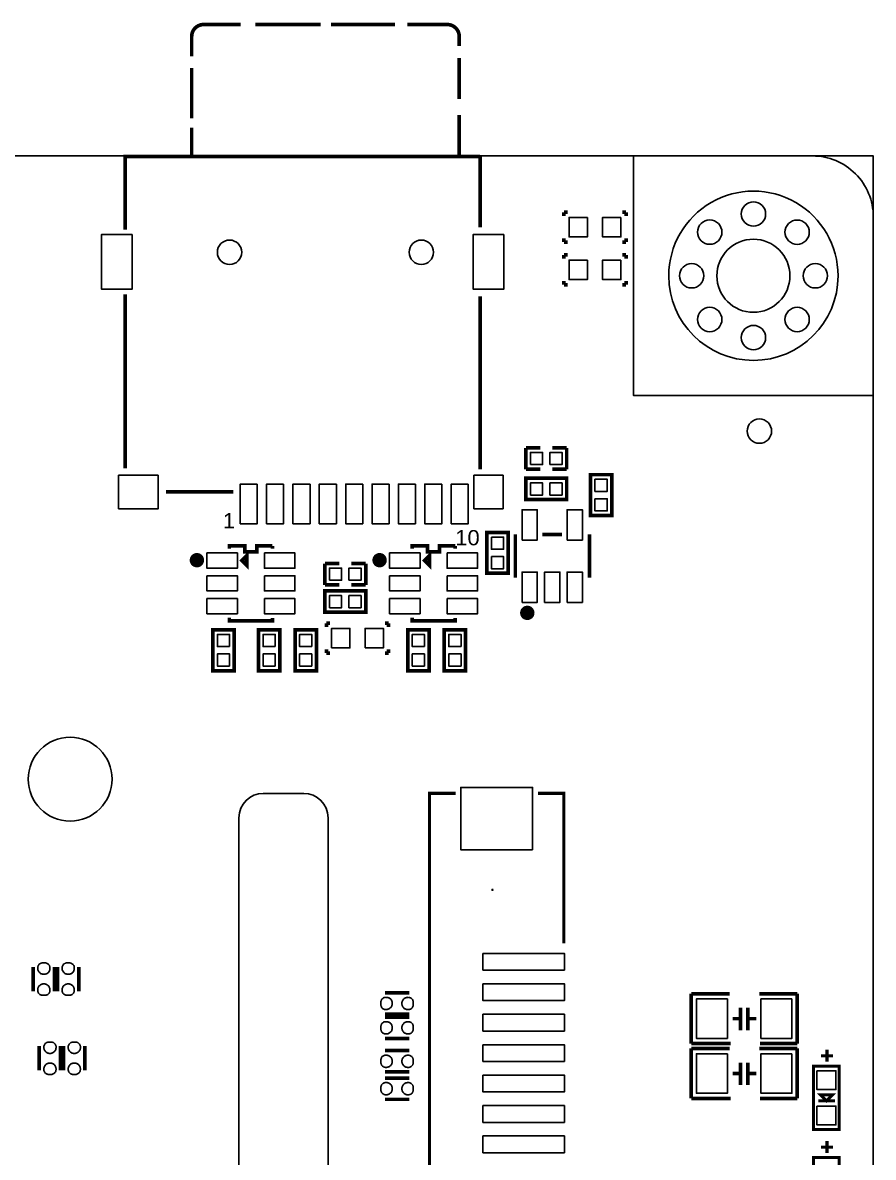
# Model space of a CAD drawing. Extents: x 0 to 103, y -4 to 106.
# Drawn here: x 64.52 to 100, y 58.22 to 105.56 of the extents above; entities that cross this region are included whole.
import ezdxf

# ---------------------------------------------------------------- set-up
doc = ezdxf.new("R2010")
doc.units = 0
for name, color, linetype in [('BG_OUTLINE', 254, 'CONTINUOUS'), ('PG_SILKSCREEN_TOP', 254, 'CONTINUOUS'), ('PIN_TOP', 80, 'CONTINUOUS')]:
    doc.layers.add(name, color=color, linetype=linetype)

msp = doc.modelspace()

# ---------------------------------------------------------------- linework, layer by layer
at = {"layer": 'BG_OUTLINE'}
for points in [[(2.54, 0), (97.460003, 0, 0.414214), (100.000003, 2.54), (100.000003, 97.460003, 0.414214), (97.460003, 100.000003), (2.54, 100.000003, 0.414214), (0, 97.460003), (0, 2.54, 0.414214), (2.54, 0)], [(96.523988, 94.999988, 1), (93.475988, 94.999988, 1), (96.523988, 94.999988)], [(73.5425, 36.284002), (73.5425, 72.392007, -0.414209), (74.5585, 73.408007)], [(74.5585, 73.408007), (76.241504, 73.408007, -0.414209), (77.257504, 72.392007), (77.257504, 36.284002)]]:
    msp.add_lwpolyline(points, format="xyb", dxfattribs=at)
msp.add_lwpolyline([(74.5585, 73.408007, 0.414209), (73.5425, 72.392007), (73.5425, 36.284002, 0.414214), (74.5585, 35.268002), (76.241504, 35.268002, 0.414214), (77.257504, 36.284002), (77.257504, 72.392007, 0.414209), (76.241504, 73.408007)], format="xyb", close=True, dxfattribs=at)
at = {"layer": 'PG_SILKSCREEN_TOP'}
for points, const_width in [([(73.609911, 105.48239), (72.069909, 105.48239, 0.41416), (71.570088, 104.982289), (71.570088, 104.152192)], 0.1524), ([(82.730111, 104.582189), (82.730111, 104.982289, 0.414305), (82.229909, 105.48239), (80.569994, 105.48239)], 0.1524), ([(71.937905, 83.134987, 0.999999), (71.638084, 83.135013, 1.000001), (71.937905, 83.134987)], 0.299999), ([(79.557905, 83.134987, 0.999999), (79.258084, 83.135013, 1.000001), (79.557905, 83.134987)], 0.299999), ([(85.719183, 80.936973, 1), (85.418905, 80.936973, 1), (85.719183, 80.936973)], 0.299999)]:
    msp.add_lwpolyline(points, format="xyb", dxfattribs=dict(at, const_width=const_width))
for points, const_width in [([(76.950011, 105.48239), (74.219994, 105.48239)], 0.1524), ([(80.049802, 105.48239), (77.380109, 105.48239)], 0.1524), ([(82.730111, 102.372109), (82.730111, 104.092197)], 0.1524), ([(71.570088, 103.662201), (71.570088, 101.572289)], 0.1524), ([(82.730111, 99.982299), (82.730111, 101.702387)], 0.1524), ([(71.570088, 101.182195), (71.570088, 99.982299)], 0.1524), ([(83.600011, 99.982299), (68.799888, 99.982299), (68.799888, 96.922311)], 0.1524), ([(83.600011, 97.022107), (83.600011, 99.982299)], 0.1524), ([(87.0966, 97.4979), (87.0966, 97.6503)], 0.1524), ([(87.0966, 97.6503), (87.249, 97.6503)], 0.1524), ([(89.6874, 97.6503), (89.535, 97.6503)], 0.1524), ([(89.6874, 97.4979), (89.6874, 97.6503)], 0.1524), ([(87.0966, 96.5581), (87.0966, 96.4057)], 0.1524), ([(89.6874, 96.5581), (89.6874, 96.4057)], 0.1524), ([(87.0966, 96.4057), (87.249, 96.4057)], 0.1524), ([(89.6874, 96.4057), (89.535, 96.4057)], 0.1524), ([(87.0966, 95.7199), (87.0966, 95.8723)], 0.1524), ([(87.0966, 95.8723), (87.249, 95.8723)], 0.1524), ([(89.6874, 95.8723), (89.535, 95.8723)], 0.1524), ([(89.6874, 95.7199), (89.6874, 95.8723)], 0.1524), ([(87.0966, 94.7801), (87.0966, 94.6277)], 0.1524), ([(87.0966, 94.6277), (87.249, 94.6277)], 0.1524), ([(89.6874, 94.6277), (89.535, 94.6277)], 0.1524), ([(89.6874, 94.7801), (89.6874, 94.6277)], 0.1524), ([(68.799888, 94.222291), (68.799888, 86.972394)], 0.1524), ([(83.600011, 86.922305), (83.600011, 94.142306)], 0.1524), ([(86.106, 87.8205), (85.5091, 87.8205)], 0.1524), ([(85.5091, 87.8205), (85.5091, 86.9315)], 0.1524), ([(87.2109, 87.8205), (86.614, 87.8205)], 0.1524), ([(87.2109, 86.9315), (87.2109, 87.8205)], 0.1524), ([(85.5091, 86.9315), (86.106, 86.9315)], 0.1524), ([(87.210951, 86.5505), (87.210951, 85.6615), (85.509151, 85.6615), (85.509151, 86.5505), (87.210951, 86.5505)], 0.1524), ([(86.614, 86.9315), (87.2109, 86.9315)], 0.1524), ([(89.090449, 85.001049), (88.201449, 85.001049), (88.201449, 86.702849), (89.090449, 86.702849), (89.090449, 85.001049)], 0.1524), ([(70.500011, 85.982302), (73.309988, 85.982302)], 0.1524), ([(84.772449, 82.588049), (83.883449, 82.588049), (83.883449, 84.289849), (84.772449, 84.289849), (84.772449, 82.588049)], 0.1524), ([(85.069705, 82.405601), (85.069705, 84.208493)], 0.1524), ([(86.194392, 84.208493), (87.015295, 84.208493)], 0.1524), ([(88.168505, 84.208493), (88.168505, 82.405601)], 0.1524), ([(73.141103, 83.617105), (73.141103, 83.729093), (73.791089, 83.729093), (73.791089, 83.478903), (74.290911, 83.478903), (74.290911, 83.729093), (74.940897, 83.729093)], 0.1524), ([(74.940897, 83.729093), (74.940897, 83.617105)], 0.1524), ([(80.761103, 83.617105), (80.761103, 83.729093), (81.411089, 83.729093), (81.411089, 83.478903), (81.910911, 83.478903), (81.910911, 83.729093), (82.560897, 83.729093)], 0.1524), ([(82.560897, 83.729093), (82.560897, 83.617105)], 0.1524), ([(73.868991, 83.319899), (73.868991, 82.920103), (73.66889, 83.120001), (73.868991, 83.319899)], 0.1524), ([(81.488991, 83.319899), (81.488991, 82.920103), (81.28889, 83.120001), (81.488991, 83.319899)], 0.1524), ([(77.724, 82.9945), (77.1271, 82.9945)], 0.1524), ([(77.1271, 82.9945), (77.1271, 82.1055)], 0.1524), ([(78.8289, 82.9945), (78.232, 82.9945)], 0.1524), ([(78.8289, 82.1055), (78.8289, 82.9945)], 0.1524), ([(77.1271, 82.1055), (77.724, 82.1055)], 0.1524), ([(78.8289, 81.8515), (78.8289, 80.9625), (77.1271, 80.9625), (77.1271, 81.8515), (78.8289, 81.8515)], 0.1524), ([(78.232, 82.1055), (78.8289, 82.1055)], 0.1524), ([(74.940897, 80.728109), (74.940897, 80.608907), (73.141103, 80.608907), (73.141103, 80.735907)], 0.1524), ([(77.1906, 80.3529), (77.1906, 80.5053)], 0.1524), ([(77.1906, 80.5053), (77.343, 80.5053)], 0.1524), ([(79.7814, 80.5053), (79.629, 80.5053)], 0.1524), ([(79.7814, 80.3529), (79.7814, 80.5053)], 0.1524), ([(82.560897, 80.728109), (82.560897, 80.608907), (80.761103, 80.608907), (80.761103, 80.735907)], 0.1524), ([(72.4535, 80.2259), (73.3425, 80.2259), (73.3425, 78.5241), (72.4535, 78.5241), (72.4535, 80.2259)], 0.1524), ([(74.3585, 80.2259), (75.2475, 80.2259), (75.2475, 78.5241), (74.3585, 78.5241), (74.3585, 80.2259)], 0.1524), ([(75.8825, 80.2259), (76.7715, 80.2259), (76.7715, 78.5241), (75.8825, 78.5241), (75.8825, 80.2259)], 0.1524), ([(80.5815, 80.2259), (81.4705, 80.2259), (81.4705, 78.5241), (80.5815, 78.5241), (80.5815, 80.2259)], 0.1524), ([(82.1055, 80.2259), (82.9945, 80.2259), (82.9945, 78.5241), (82.1055, 78.5241), (82.1055, 80.2259)], 0.1524), ([(77.1906, 79.4131), (77.1906, 79.2607)], 0.1524), ([(77.1906, 79.2607), (77.343, 79.2607)], 0.1524), ([(79.7814, 79.2607), (79.629, 79.2607)], 0.1524), ([(79.7814, 79.4131), (79.7814, 79.2607)], 0.1524), ([(82.585001, 73.408007), (81.490007, 73.408007), (81.490007, 27.607997), (82.585001, 27.607997)], 0.129997), ([(87.089996, 67.145002), (87.089996, 73.408007), (86.014001, 73.408007)], 0.129997), ([(64.9605, 65.151), (64.9605, 66.167)], 0.1524), ([(65.8495, 66.167), (65.8495, 65.151)], 0.1524), ([(65.9765, 65.151), (65.9765, 66.167)], 0.1524), ([(66.8655, 66.167), (66.8655, 65.151)], 0.1524), ([(79.629, 65.0875), (80.645, 65.0875)], 0.1524), ([(92.4052, 65.0494), (92.4052, 62.9666)], 0.1524), ([(92.4052, 65.0494), (94.0054, 65.0494)], 0.1524), ([(96.8248, 65.0494), (95.25, 65.0494)], 0.1524), ([(96.8248, 62.9666), (96.8248, 65.0494)], 0.1524), ([(94.4626, 63.5254), (94.4626, 64.4652)], 0.1524), ([(94.7674, 63.5254), (94.7674, 64.4652)], 0.1524), ([(80.645, 64.1985), (79.629, 64.1985)], 0.1524), ([(79.629, 64.0715), (80.645, 64.0715)], 0.1524), ([(94.4626, 64.008), (94.1324, 64.008)], 0.1524), ([(94.7674, 64.008), (95.123, 64.008)], 0.1524), ([(80.645, 63.1825), (79.629, 63.1825)], 0.1524), ([(92.4052, 62.9666), (94.0562, 62.9666)], 0.1524), ([(96.8248, 62.9666), (95.2754, 62.9666)], 0.1524), ([(65.2145, 61.849), (65.2145, 62.865)], 0.1524), ([(66.1035, 62.865), (66.1035, 61.849)], 0.1524), ([(66.2305, 61.849), (66.2305, 62.865)], 0.1524), ([(67.1195, 62.865), (67.1195, 61.849)], 0.1524), ([(79.629, 62.6745), (80.645, 62.6745)], 0.1524), ([(92.4052, 62.7634), (92.4052, 60.6806)], 0.1524), ([(92.4052, 62.7634), (94.0054, 62.7634)], 0.1524), ([(96.8248, 62.7634), (95.25, 62.7634)], 0.1524), ([(96.8248, 60.6806), (96.8248, 62.7634)], 0.1524), ([(97.82048, 62.462283), (98.32213, 62.462283)], 0.127), ([(98.0694, 62.717553), (98.0694, 62.215903)], 0.127), ([(94.4626, 61.2394), (94.4626, 62.1792)], 0.1524), ([(94.7674, 61.2394), (94.7674, 62.1792)], 0.1524), ([(98.3234, 62.026673), (98.5774, 62.026673), (98.5774, 59.385073), (97.5106, 59.385073), (97.5106, 62.026673), (98.3234, 62.026673)], 0.127), ([(80.645, 61.7855), (79.629, 61.7855)], 0.1524), ([(79.629, 61.5315), (80.645, 61.5315)], 0.1524), ([(94.4626, 61.722), (94.1324, 61.722)], 0.1524), ([(94.7674, 61.722), (95.123, 61.722)], 0.1524), ([(80.645, 60.6425), (79.629, 60.6425)], 0.1524), ([(92.4052, 60.6806), (94.0562, 60.6806)], 0.1524), ([(96.8248, 60.6806), (95.2754, 60.6806)], 0.1524), ([(98.30943, 60.835413), (98.04781, 60.573793), (97.78619, 60.835413), (98.30943, 60.835413)], 0.127), ([(98.39579, 60.580143), (97.70872, 60.580143)], 0.127), ([(97.82048, 58.652283), (98.32213, 58.652283)], 0.127), ([(98.0694, 58.907553), (98.0694, 58.405903)], 0.127), ([(98.3234, 58.216673), (98.5774, 58.216673), (98.5774, 55.575073), (97.5106, 55.575073), (97.5106, 58.216673), (98.3234, 58.216673)], 0.127)]:
    msp.add_lwpolyline(points, dxfattribs=dict(at, const_width=const_width))
msp.add_lwpolyline([(100.000003, 89.999998), (89.999998, 89.999998), (89.999998, 100.000003), (100.000003, 100.000003), (100.000003, 89.999998)], dxfattribs=at)
msp.add_lwpolyline([(98.530588, 94.999988, 1), (91.469413, 95.000013, 1), (98.530588, 94.999988)], format="xyb", dxfattribs=at)
at = {"layer": 'PIN_TOP'}
for points in [[(88.0745, 97.4344), (88.0745, 96.6216), (87.3125, 96.6216), (87.3125, 97.4344)], [(89.4715, 97.4344), (89.4715, 96.6216), (88.7095, 96.6216), (88.7095, 97.4344)], [(69.085003, 96.725308), (69.085003, 94.439308), (67.815003, 94.439308), (67.815003, 96.725308)], [(84.584997, 96.725308), (84.584997, 94.439308), (83.314997, 94.439308), (83.314997, 96.725308)], [(88.0745, 95.6564), (88.0745, 94.8436), (87.3125, 94.8436), (87.3125, 95.6564)], [(89.4715, 95.6564), (89.4715, 94.8436), (88.7095, 94.8436), (88.7095, 95.6564)], [(85.6996, 87.122), (85.6996, 87.63), (86.2076, 87.63), (86.2076, 87.122)], [(86.5124, 87.122), (86.5124, 87.63), (87.0204, 87.63), (87.0204, 87.122)], [(70.175399, 86.680802), (70.175399, 85.283802), (68.524399, 85.283802), (68.524399, 86.680802)], [(84.559597, 86.680802), (84.559597, 85.283802), (83.340397, 85.283802), (83.340397, 86.680802)], [(74.305693, 86.307701), (74.305693, 84.656701), (73.594493, 84.656701), (73.594493, 86.307701)], [(75.405488, 86.307701), (75.405488, 84.656701), (74.694288, 84.656701), (74.694288, 86.307701)], [(76.505587, 86.307701), (76.505587, 84.656701), (75.794387, 84.656701), (75.794387, 86.307701)], [(77.605611, 86.307701), (77.605611, 84.656701), (76.894411, 84.656701), (76.894411, 86.307701)], [(78.70571, 86.307701), (78.70571, 84.656701), (77.99451, 84.656701), (77.99451, 86.307701)], [(79.805505, 86.307701), (79.805505, 84.656701), (79.094305, 84.656701), (79.094305, 86.307701)], [(80.905604, 86.307701), (80.905604, 84.656701), (80.194404, 84.656701), (80.194404, 86.307701)], [(82.005703, 86.307701), (82.005703, 84.656701), (81.294503, 84.656701), (81.294503, 86.307701)], [(83.105498, 86.307701), (83.105498, 84.656701), (82.394298, 84.656701), (82.394298, 86.307701)], [(85.699651, 85.852), (85.699651, 86.36), (86.207651, 86.36), (86.207651, 85.852)], [(86.512451, 85.852), (86.512451, 86.36), (87.020451, 86.36), (87.020451, 85.852)], [(88.391949, 86.512349), (88.899949, 86.512349), (88.899949, 86.004349), (88.391949, 86.004349)], [(88.391949, 85.699549), (88.899949, 85.699549), (88.899949, 85.191549), (88.391949, 85.191549)], [(85.351595, 83.971994), (85.351595, 85.241994), (85.986595, 85.241994), (85.986595, 83.971994)], [(87.230509, 83.971994), (87.230509, 85.241994), (87.865509, 85.241994), (87.865509, 83.971994)], [(84.073949, 84.099349), (84.581949, 84.099349), (84.581949, 83.591349), (84.073949, 83.591349)], [(72.206104, 83.436511), (73.476104, 83.436511), (73.476104, 82.801511), (72.206104, 82.801511)], [(74.605896, 83.436511), (75.875896, 83.436511), (75.875896, 82.801511), (74.605896, 82.801511)], [(79.826104, 83.436511), (81.096104, 83.436511), (81.096104, 82.801511), (79.826104, 82.801511)], [(82.225896, 83.436511), (83.495896, 83.436511), (83.495896, 82.801511), (82.225896, 82.801511)], [(84.073949, 83.286549), (84.581949, 83.286549), (84.581949, 82.778549), (84.073949, 82.778549)], [(72.206104, 82.4865), (73.476104, 82.4865), (73.476104, 81.8515), (72.206104, 81.8515)], [(74.605896, 82.4865), (75.875896, 82.4865), (75.875896, 81.8515), (74.605896, 81.8515)], [(77.3176, 82.296), (77.3176, 82.804), (77.8256, 82.804), (77.8256, 82.296)], [(78.1304, 82.296), (78.1304, 82.804), (78.6384, 82.804), (78.6384, 82.296)], [(79.826104, 82.4865), (81.096104, 82.4865), (81.096104, 81.8515), (79.826104, 81.8515)], [(82.225896, 82.4865), (83.495896, 82.4865), (83.495896, 81.8515), (82.225896, 81.8515)], [(85.351595, 81.371999), (85.351595, 82.641999), (85.986595, 82.641999), (85.986595, 81.371999)], [(86.291217, 81.371999), (86.291217, 82.641999), (86.926217, 82.641999), (86.926217, 81.371999)], [(87.230509, 81.371999), (87.230509, 82.641999), (87.865509, 82.641999), (87.865509, 81.371999)], [(72.206104, 81.536489), (73.476104, 81.536489), (73.476104, 80.901489), (72.206104, 80.901489)], [(74.605896, 81.536489), (75.875896, 81.536489), (75.875896, 80.901489), (74.605896, 80.901489)], [(77.3176, 81.153), (77.3176, 81.661), (77.8256, 81.661), (77.8256, 81.153)], [(78.1304, 81.153), (78.1304, 81.661), (78.6384, 81.661), (78.6384, 81.153)], [(79.826104, 81.536489), (81.096104, 81.536489), (81.096104, 80.901489), (79.826104, 80.901489)], [(82.225896, 81.536489), (83.495896, 81.536489), (83.495896, 80.901489), (82.225896, 80.901489)], [(73.152, 79.5274), (72.644, 79.5274), (72.644, 80.0354), (73.152, 80.0354)], [(75.057, 79.5274), (74.549, 79.5274), (74.549, 80.0354), (75.057, 80.0354)], [(76.581, 79.5274), (76.073, 79.5274), (76.073, 80.0354), (76.581, 80.0354)], [(77.4065, 79.4766), (77.4065, 80.2894), (78.1685, 80.2894), (78.1685, 79.4766)], [(78.8035, 79.4766), (78.8035, 80.2894), (79.5655, 80.2894), (79.5655, 79.4766)], [(81.28, 79.5274), (80.772, 79.5274), (80.772, 80.0354), (81.28, 80.0354)], [(82.804, 79.5274), (82.296, 79.5274), (82.296, 80.0354), (82.804, 80.0354)], [(73.152, 78.7146), (72.644, 78.7146), (72.644, 79.2226), (73.152, 79.2226)], [(75.057, 78.7146), (74.549, 78.7146), (74.549, 79.2226), (75.057, 79.2226)], [(76.581, 78.7146), (76.073, 78.7146), (76.073, 79.2226), (76.581, 79.2226)], [(81.28, 78.7146), (80.772, 78.7146), (80.772, 79.2226), (81.28, 79.2226)], [(82.804, 78.7146), (82.296, 78.7146), (82.296, 79.2226), (82.804, 79.2226)], [(85.789999, 71.057999), (82.790005, 71.057999), (82.790005, 73.657993), (85.789999, 73.657993)], [(65.151305, 66.141498), (65.150009, 66.117394), (65.151305, 66.093492), (65.154302, 66.069693), (65.159611, 66.045994), (65.167307, 66.023211), (65.176705, 66.001087), (65.188109, 65.980005), (65.201292, 65.959888), (65.216507, 65.941092), (65.232991, 65.923592), (65.251305, 65.907895), (65.270888, 65.893899), (65.293697, 65.882495), (65.317599, 65.8733), (65.342287, 65.866493), (65.367408, 65.86159), (65.392808, 65.859406), (65.418208, 65.859406), (65.443608, 65.86159), (65.468805, 65.866493), (65.493392, 65.8733), (65.517293, 65.882495), (65.540103, 65.893899), (65.559889, 65.907387), (65.578507, 65.922601), (65.5955, 65.939594), (65.610689, 65.95839), (65.624202, 65.978202), (65.635607, 65.999589), (65.645005, 66.021687), (65.652091, 66.044496), (65.656993, 66.068092), (65.659508, 66.091994), (65.659787, 66.116098), (65.659991, 66.137993), (65.657705, 66.159609), (65.653412, 66.180894), (65.646808, 66.201493), (65.637893, 66.22161), (65.627199, 66.240406), (65.614499, 66.257907), (65.600097, 66.274112), (65.583791, 66.288895), (65.56629, 66.301595), (65.547494, 66.312491), (65.527707, 66.321407), (65.506905, 66.328188), (65.485493, 66.332608), (65.463903, 66.334792), (65.347291, 66.334792), (65.326006, 66.332811), (65.304899, 66.328188), (65.284401, 66.32161), (65.264792, 66.312999), (65.245996, 66.302306), (65.228495, 66.289911), (65.212493, 66.275687), (65.19799, 66.25971), (65.18529, 66.242387), (65.174393, 66.223794), (65.165199, 66.204287), (65.158391, 66.183993), (65.153794, 66.162911)], [(66.167305, 66.141498), (66.166009, 66.117394), (66.167305, 66.093492), (66.170302, 66.069693), (66.175611, 66.045994), (66.183307, 66.023211), (66.192705, 66.001087), (66.204109, 65.980005), (66.217292, 65.959888), (66.232507, 65.941092), (66.248991, 65.923592), (66.267305, 65.907895), (66.286888, 65.893899), (66.309697, 65.882495), (66.333599, 65.8733), (66.358287, 65.866493), (66.383408, 65.86159), (66.408808, 65.859406), (66.434208, 65.859406), (66.459608, 65.86159), (66.484805, 65.866493), (66.509392, 65.8733), (66.533293, 65.882495), (66.556103, 65.893899), (66.575889, 65.907387), (66.594507, 65.922601), (66.6115, 65.939594), (66.626689, 65.95839), (66.640202, 65.978202), (66.651607, 65.999589), (66.661005, 66.021687), (66.668091, 66.044496), (66.672993, 66.068092), (66.675508, 66.091994), (66.675787, 66.116098), (66.675991, 66.137993), (66.673705, 66.159609), (66.669412, 66.180894), (66.662808, 66.201493), (66.653893, 66.22161), (66.643199, 66.240406), (66.630499, 66.257907), (66.616097, 66.274112), (66.599791, 66.288895), (66.58229, 66.301595), (66.563494, 66.312491), (66.543707, 66.321407), (66.522905, 66.328188), (66.501493, 66.332608), (66.479903, 66.334792), (66.363291, 66.334792), (66.342006, 66.332811), (66.320899, 66.328188), (66.300401, 66.32161), (66.280792, 66.312999), (66.261996, 66.302306), (66.244495, 66.289911), (66.228493, 66.275687), (66.21399, 66.25971), (66.20129, 66.242387), (66.190393, 66.223794), (66.181199, 66.204287), (66.174391, 66.183993), (66.169794, 66.162911)], [(83.714996, 66.733001), (87.11499, 66.733001), (87.11499, 66.033002), (83.714996, 66.033002)], [(65.658695, 65.176502), (65.659991, 65.200606), (65.658695, 65.224508), (65.655698, 65.248307), (65.650389, 65.272006), (65.642693, 65.294789), (65.633295, 65.316913), (65.621891, 65.337995), (65.608708, 65.358112), (65.593493, 65.376908), (65.577009, 65.394408), (65.558695, 65.410105), (65.539112, 65.424101), (65.516303, 65.435505), (65.492401, 65.4447), (65.467713, 65.451507), (65.442592, 65.45641), (65.417192, 65.458594), (65.391792, 65.458594), (65.366392, 65.45641), (65.341195, 65.451507), (65.316608, 65.4447), (65.292707, 65.435505), (65.269897, 65.424101), (65.250111, 65.410613), (65.231493, 65.395399), (65.2145, 65.378406), (65.199311, 65.35961), (65.185798, 65.339798), (65.174393, 65.318411), (65.164995, 65.296313), (65.157909, 65.273504), (65.153007, 65.249908), (65.150492, 65.226006), (65.150213, 65.201902), (65.150009, 65.180007), (65.152295, 65.158391), (65.156588, 65.137106), (65.163192, 65.116507), (65.172107, 65.09639), (65.182801, 65.077594), (65.195501, 65.060093), (65.209903, 65.043888), (65.226209, 65.029105), (65.24371, 65.016405), (65.262506, 65.005509), (65.282293, 64.996593), (65.303095, 64.989812), (65.324507, 64.985392), (65.346097, 64.983208), (65.462709, 64.983208), (65.483994, 64.985189), (65.505101, 64.989812), (65.525599, 64.99639), (65.545208, 65.005001), (65.564004, 65.015694), (65.581505, 65.028089), (65.597507, 65.042313), (65.61201, 65.05829), (65.62471, 65.075613), (65.635607, 65.094206), (65.644801, 65.113713), (65.651609, 65.134007), (65.656206, 65.155089)], [(66.674695, 65.176502), (66.675991, 65.200606), (66.674695, 65.224508), (66.671698, 65.248307), (66.666389, 65.272006), (66.658693, 65.294789), (66.649295, 65.316913), (66.637891, 65.337995), (66.624708, 65.358112), (66.609493, 65.376908), (66.593009, 65.394408), (66.574695, 65.410105), (66.555112, 65.424101), (66.532303, 65.435505), (66.508401, 65.4447), (66.483713, 65.451507), (66.458592, 65.45641), (66.433192, 65.458594), (66.407792, 65.458594), (66.382392, 65.45641), (66.357195, 65.451507), (66.332608, 65.4447), (66.308707, 65.435505), (66.285897, 65.424101), (66.266111, 65.410613), (66.247493, 65.395399), (66.2305, 65.378406), (66.215311, 65.35961), (66.201798, 65.339798), (66.190393, 65.318411), (66.180995, 65.296313), (66.173909, 65.273504), (66.169007, 65.249908), (66.166492, 65.226006), (66.166213, 65.201902), (66.166009, 65.180007), (66.168295, 65.158391), (66.172588, 65.137106), (66.179192, 65.116507), (66.188107, 65.09639), (66.198801, 65.077594), (66.211501, 65.060093), (66.225903, 65.043888), (66.242209, 65.029105), (66.25971, 65.016405), (66.278506, 65.005509), (66.298293, 64.996593), (66.319095, 64.989812), (66.340507, 64.985392), (66.362097, 64.983208), (66.478709, 64.983208), (66.499994, 64.985189), (66.521101, 64.989812), (66.541599, 64.99639), (66.561208, 65.005001), (66.580004, 65.015694), (66.597505, 65.028089), (66.613507, 65.042313), (66.62801, 65.05829), (66.64071, 65.075613), (66.651607, 65.094206), (66.660801, 65.113713), (66.667609, 65.134007), (66.672206, 65.155089)], [(83.714996, 65.463001), (87.11499, 65.463001), (87.11499, 64.763002), (83.714996, 64.763002)], [(79.654502, 64.389305), (79.678606, 64.388009), (79.702508, 64.389305), (79.726307, 64.392302), (79.750006, 64.397611), (79.772789, 64.405307), (79.794913, 64.414705), (79.815995, 64.426109), (79.836112, 64.439292), (79.854908, 64.454507), (79.872408, 64.470991), (79.888105, 64.489305), (79.902101, 64.508888), (79.913505, 64.531697), (79.9227, 64.555599), (79.929507, 64.580287), (79.93441, 64.605408), (79.936594, 64.630808), (79.936594, 64.656208), (79.93441, 64.681608), (79.929507, 64.706805), (79.9227, 64.731392), (79.913505, 64.755293), (79.902101, 64.778103), (79.888613, 64.797889), (79.873399, 64.816507), (79.856406, 64.8335), (79.83761, 64.848689), (79.817798, 64.862202), (79.796411, 64.873607), (79.774313, 64.883005), (79.751504, 64.890091), (79.727908, 64.894993), (79.704006, 64.897508), (79.679902, 64.897787), (79.658007, 64.897991), (79.636391, 64.895705), (79.615106, 64.891412), (79.594507, 64.884808), (79.57439, 64.875893), (79.555594, 64.865199), (79.538093, 64.852499), (79.521888, 64.838097), (79.507105, 64.821791), (79.494405, 64.80429), (79.483509, 64.785494), (79.474593, 64.765707), (79.467812, 64.744905), (79.463392, 64.723493), (79.461208, 64.701903), (79.461208, 64.585291), (79.463189, 64.564006), (79.467812, 64.542899), (79.47439, 64.522401), (79.483001, 64.502792), (79.493694, 64.483996), (79.506089, 64.466495), (79.520313, 64.450493), (79.53629, 64.43599), (79.553613, 64.42329), (79.572206, 64.412393), (79.591713, 64.403199), (79.612007, 64.396391), (79.633089, 64.391794)], [(80.619498, 64.896695), (80.595394, 64.897991), (80.571492, 64.896695), (80.547693, 64.893698), (80.523994, 64.888389), (80.501211, 64.880693), (80.479087, 64.871295), (80.458005, 64.859891), (80.437888, 64.846708), (80.419092, 64.831493), (80.401592, 64.815009), (80.385895, 64.796695), (80.371899, 64.777112), (80.360495, 64.754303), (80.3513, 64.730401), (80.344493, 64.705713), (80.33959, 64.680592), (80.337406, 64.655192), (80.337406, 64.629792), (80.33959, 64.604392), (80.344493, 64.579195), (80.3513, 64.554608), (80.360495, 64.530707), (80.371899, 64.507897), (80.385387, 64.488111), (80.400601, 64.469493), (80.417594, 64.4525), (80.43639, 64.437311), (80.456202, 64.423798), (80.477589, 64.412393), (80.499687, 64.402995), (80.522496, 64.395909), (80.546092, 64.391007), (80.569994, 64.388492), (80.594098, 64.388213), (80.615993, 64.388009), (80.637609, 64.390295), (80.658894, 64.394588), (80.679493, 64.401192), (80.69961, 64.410107), (80.718406, 64.420801), (80.735907, 64.433501), (80.752112, 64.447903), (80.766895, 64.464209), (80.779595, 64.48171), (80.790491, 64.500506), (80.799407, 64.520293), (80.806188, 64.541095), (80.810608, 64.562507), (80.812792, 64.584097), (80.812792, 64.700709), (80.810811, 64.721994), (80.806188, 64.743101), (80.79961, 64.763599), (80.790999, 64.783208), (80.780306, 64.802004), (80.767911, 64.819505), (80.753687, 64.835507), (80.73771, 64.85001), (80.720387, 64.86271), (80.701794, 64.873607), (80.682287, 64.882801), (80.661993, 64.889609), (80.640911, 64.894206)], [(93.9165, 64.8335), (93.9165, 63.1825), (92.6211, 63.1825), (92.6211, 64.8335)], [(96.6089, 64.8335), (96.6089, 63.1825), (95.3135, 63.1825), (95.3135, 64.8335)], [(83.714996, 64.193001), (87.11499, 64.193001), (87.11499, 63.493002), (83.714996, 63.493002)], [(79.654502, 63.373305), (79.678606, 63.372009), (79.702508, 63.373305), (79.726307, 63.376302), (79.750006, 63.381611), (79.772789, 63.389307), (79.794913, 63.398705), (79.815995, 63.410109), (79.836112, 63.423292), (79.854908, 63.438507), (79.872408, 63.454991), (79.888105, 63.473305), (79.902101, 63.492888), (79.913505, 63.515697), (79.9227, 63.539599), (79.929507, 63.564287), (79.93441, 63.589408), (79.936594, 63.614808), (79.936594, 63.640208), (79.93441, 63.665608), (79.929507, 63.690805), (79.9227, 63.715392), (79.913505, 63.739293), (79.902101, 63.762103), (79.888613, 63.781889), (79.873399, 63.800507), (79.856406, 63.8175), (79.83761, 63.832689), (79.817798, 63.846202), (79.796411, 63.857607), (79.774313, 63.867005), (79.751504, 63.874091), (79.727908, 63.878993), (79.704006, 63.881508), (79.679902, 63.881787), (79.658007, 63.881991), (79.636391, 63.879705), (79.615106, 63.875412), (79.594507, 63.868808), (79.57439, 63.859893), (79.555594, 63.849199), (79.538093, 63.836499), (79.521888, 63.822097), (79.507105, 63.805791), (79.494405, 63.78829), (79.483509, 63.769494), (79.474593, 63.749707), (79.467812, 63.728905), (79.463392, 63.707493), (79.461208, 63.685903), (79.461208, 63.569291), (79.463189, 63.548006), (79.467812, 63.526899), (79.47439, 63.506401), (79.483001, 63.486792), (79.493694, 63.467996), (79.506089, 63.450495), (79.520313, 63.434493), (79.53629, 63.41999), (79.553613, 63.40729), (79.572206, 63.396393), (79.591713, 63.387199), (79.612007, 63.380391), (79.633089, 63.375794)], [(80.619498, 63.880695), (80.595394, 63.881991), (80.571492, 63.880695), (80.547693, 63.877698), (80.523994, 63.872389), (80.501211, 63.864693), (80.479087, 63.855295), (80.458005, 63.843891), (80.437888, 63.830708), (80.419092, 63.815493), (80.401592, 63.799009), (80.385895, 63.780695), (80.371899, 63.761112), (80.360495, 63.738303), (80.3513, 63.714401), (80.344493, 63.689713), (80.33959, 63.664592), (80.337406, 63.639192), (80.337406, 63.613792), (80.33959, 63.588392), (80.344493, 63.563195), (80.3513, 63.538608), (80.360495, 63.514707), (80.371899, 63.491897), (80.385387, 63.472111), (80.400601, 63.453493), (80.417594, 63.4365), (80.43639, 63.421311), (80.456202, 63.407798), (80.477589, 63.396393), (80.499687, 63.386995), (80.522496, 63.379909), (80.546092, 63.375007), (80.569994, 63.372492), (80.594098, 63.372213), (80.615993, 63.372009), (80.637609, 63.374295), (80.658894, 63.378588), (80.679493, 63.385192), (80.69961, 63.394107), (80.718406, 63.404801), (80.735907, 63.417501), (80.752112, 63.431903), (80.766895, 63.448209), (80.779595, 63.46571), (80.790491, 63.484506), (80.799407, 63.504293), (80.806188, 63.525095), (80.810608, 63.546507), (80.812792, 63.568097), (80.812792, 63.684709), (80.810811, 63.705994), (80.806188, 63.727101), (80.79961, 63.747599), (80.790999, 63.767208), (80.780306, 63.786004), (80.767911, 63.803505), (80.753687, 63.819507), (80.73771, 63.83401), (80.720387, 63.84671), (80.701794, 63.857607), (80.682287, 63.866801), (80.661993, 63.873609), (80.640911, 63.878206)], [(65.405305, 62.839498), (65.404009, 62.815394), (65.405305, 62.791492), (65.408302, 62.767693), (65.413611, 62.743994), (65.421307, 62.721211), (65.430705, 62.699087), (65.442109, 62.678005), (65.455292, 62.657888), (65.470507, 62.639092), (65.486991, 62.621592), (65.505305, 62.605895), (65.524888, 62.591899), (65.547697, 62.580495), (65.571599, 62.5713), (65.596287, 62.564493), (65.621408, 62.55959), (65.646808, 62.557406), (65.672208, 62.557406), (65.697608, 62.55959), (65.722805, 62.564493), (65.747392, 62.5713), (65.771293, 62.580495), (65.794103, 62.591899), (65.813889, 62.605387), (65.832507, 62.620601), (65.8495, 62.637594), (65.864689, 62.65639), (65.878202, 62.676202), (65.889607, 62.697589), (65.899005, 62.719687), (65.906091, 62.742496), (65.910993, 62.766092), (65.913508, 62.789994), (65.913787, 62.814098), (65.913991, 62.835993), (65.911705, 62.857609), (65.907412, 62.878894), (65.900808, 62.899493), (65.891893, 62.91961), (65.881199, 62.938406), (65.868499, 62.955907), (65.854097, 62.972112), (65.837791, 62.986895), (65.82029, 62.999595), (65.801494, 63.010491), (65.781707, 63.019407), (65.760905, 63.026188), (65.739493, 63.030608), (65.717903, 63.032792), (65.601291, 63.032792), (65.580006, 63.030811), (65.558899, 63.026188), (65.538401, 63.01961), (65.518792, 63.010999), (65.499996, 63.000306), (65.482495, 62.987911), (65.466493, 62.973687), (65.45199, 62.95771), (65.43929, 62.940387), (65.428393, 62.921794), (65.419199, 62.902287), (65.412391, 62.881993), (65.407794, 62.860911)], [(66.421305, 62.839498), (66.420009, 62.815394), (66.421305, 62.791492), (66.424302, 62.767693), (66.429611, 62.743994), (66.437307, 62.721211), (66.446705, 62.699087), (66.458109, 62.678005), (66.471292, 62.657888), (66.486507, 62.639092), (66.502991, 62.621592), (66.521305, 62.605895), (66.540888, 62.591899), (66.563697, 62.580495), (66.587599, 62.5713), (66.612287, 62.564493), (66.637408, 62.55959), (66.662808, 62.557406), (66.688208, 62.557406), (66.713608, 62.55959), (66.738805, 62.564493), (66.763392, 62.5713), (66.787293, 62.580495), (66.810103, 62.591899), (66.829889, 62.605387), (66.848507, 62.620601), (66.8655, 62.637594), (66.880689, 62.65639), (66.894202, 62.676202), (66.905607, 62.697589), (66.915005, 62.719687), (66.922091, 62.742496), (66.926993, 62.766092), (66.929508, 62.789994), (66.929787, 62.814098), (66.929991, 62.835993), (66.927705, 62.857609), (66.923412, 62.878894), (66.916808, 62.899493), (66.907893, 62.91961), (66.897199, 62.938406), (66.884499, 62.955907), (66.870097, 62.972112), (66.853791, 62.986895), (66.83629, 62.999595), (66.817494, 63.010491), (66.797707, 63.019407), (66.776905, 63.026188), (66.755493, 63.030608), (66.733903, 63.032792), (66.617291, 63.032792), (66.596006, 63.030811), (66.574899, 63.026188), (66.554401, 63.01961), (66.534792, 63.010999), (66.515996, 63.000306), (66.498495, 62.987911), (66.482493, 62.973687), (66.46799, 62.95771), (66.45529, 62.940387), (66.444393, 62.921794), (66.435199, 62.902287), (66.428391, 62.881993), (66.423794, 62.860911)], [(79.654502, 61.976305), (79.678606, 61.975009), (79.702508, 61.976305), (79.726307, 61.979302), (79.750006, 61.984611), (79.772789, 61.992307), (79.794913, 62.001705), (79.815995, 62.013109), (79.836112, 62.026292), (79.854908, 62.041507), (79.872408, 62.057991), (79.888105, 62.076305), (79.902101, 62.095888), (79.913505, 62.118697), (79.9227, 62.142599), (79.929507, 62.167287), (79.93441, 62.192408), (79.936594, 62.217808), (79.936594, 62.243208), (79.93441, 62.268608), (79.929507, 62.293805), (79.9227, 62.318392), (79.913505, 62.342293), (79.902101, 62.365103), (79.888613, 62.384889), (79.873399, 62.403507), (79.856406, 62.4205), (79.83761, 62.435689), (79.817798, 62.449202), (79.796411, 62.460607), (79.774313, 62.470005), (79.751504, 62.477091), (79.727908, 62.481993), (79.704006, 62.484508), (79.679902, 62.484787), (79.658007, 62.484991), (79.636391, 62.482705), (79.615106, 62.478412), (79.594507, 62.471808), (79.57439, 62.462893), (79.555594, 62.452199), (79.538093, 62.439499), (79.521888, 62.425097), (79.507105, 62.408791), (79.494405, 62.39129), (79.483509, 62.372494), (79.474593, 62.352707), (79.467812, 62.331905), (79.463392, 62.310493), (79.461208, 62.288903), (79.461208, 62.172291), (79.463189, 62.151006), (79.467812, 62.129899), (79.47439, 62.109401), (79.483001, 62.089792), (79.493694, 62.070996), (79.506089, 62.053495), (79.520313, 62.037493), (79.53629, 62.02299), (79.553613, 62.01029), (79.572206, 61.999393), (79.591713, 61.990199), (79.612007, 61.983391), (79.633089, 61.978794)], [(80.619498, 62.483695), (80.595394, 62.484991), (80.571492, 62.483695), (80.547693, 62.480698), (80.523994, 62.475389), (80.501211, 62.467693), (80.479087, 62.458295), (80.458005, 62.446891), (80.437888, 62.433708), (80.419092, 62.418493), (80.401592, 62.402009), (80.385895, 62.383695), (80.371899, 62.364112), (80.360495, 62.341303), (80.3513, 62.317401), (80.344493, 62.292713), (80.33959, 62.267592), (80.337406, 62.242192), (80.337406, 62.216792), (80.33959, 62.191392), (80.344493, 62.166195), (80.3513, 62.141608), (80.360495, 62.117707), (80.371899, 62.094897), (80.385387, 62.075111), (80.400601, 62.056493), (80.417594, 62.0395), (80.43639, 62.024311), (80.456202, 62.010798), (80.477589, 61.999393), (80.499687, 61.989995), (80.522496, 61.982909), (80.546092, 61.978007), (80.569994, 61.975492), (80.594098, 61.975213), (80.615993, 61.975009), (80.637609, 61.977295), (80.658894, 61.981588), (80.679493, 61.988192), (80.69961, 61.997107), (80.718406, 62.007801), (80.735907, 62.020501), (80.752112, 62.034903), (80.766895, 62.051209), (80.779595, 62.06871), (80.790491, 62.087506), (80.799407, 62.107293), (80.806188, 62.128095), (80.810608, 62.149507), (80.812792, 62.171097), (80.812792, 62.287709), (80.810811, 62.308994), (80.806188, 62.330101), (80.79961, 62.350599), (80.790999, 62.370208), (80.780306, 62.389004), (80.767911, 62.406505), (80.753687, 62.422507), (80.73771, 62.43701), (80.720387, 62.44971), (80.701794, 62.460607), (80.682287, 62.469801), (80.661993, 62.476609), (80.640911, 62.481206)], [(83.714996, 62.923001), (87.11499, 62.923001), (87.11499, 62.223002), (83.714996, 62.223002)], [(93.9165, 62.5475), (93.9165, 60.8965), (92.6211, 60.8965), (92.6211, 62.5475)], [(96.6089, 62.5475), (96.6089, 60.8965), (95.3135, 60.8965), (95.3135, 62.5475)], [(65.912695, 61.874502), (65.913991, 61.898606), (65.912695, 61.922508), (65.909698, 61.946307), (65.904389, 61.970006), (65.896693, 61.992789), (65.887295, 62.014913), (65.875891, 62.035995), (65.862708, 62.056112), (65.847493, 62.074908), (65.831009, 62.092408), (65.812695, 62.108105), (65.793112, 62.122101), (65.770303, 62.133505), (65.746401, 62.1427), (65.721713, 62.149507), (65.696592, 62.15441), (65.671192, 62.156594), (65.645792, 62.156594), (65.620392, 62.15441), (65.595195, 62.149507), (65.570608, 62.1427), (65.546707, 62.133505), (65.523897, 62.122101), (65.504111, 62.108613), (65.485493, 62.093399), (65.4685, 62.076406), (65.453311, 62.05761), (65.439798, 62.037798), (65.428393, 62.016411), (65.418995, 61.994313), (65.411909, 61.971504), (65.407007, 61.947908), (65.404492, 61.924006), (65.404213, 61.899902), (65.404009, 61.878007), (65.406295, 61.856391), (65.410588, 61.835106), (65.417192, 61.814507), (65.426107, 61.79439), (65.436801, 61.775594), (65.449501, 61.758093), (65.463903, 61.741888), (65.480209, 61.727105), (65.49771, 61.714405), (65.516506, 61.703509), (65.536293, 61.694593), (65.557095, 61.687812), (65.578507, 61.683392), (65.600097, 61.681208), (65.716709, 61.681208), (65.737994, 61.683189), (65.759101, 61.687812), (65.779599, 61.69439), (65.799208, 61.703001), (65.818004, 61.713694), (65.835505, 61.726089), (65.851507, 61.740313), (65.86601, 61.75629), (65.87871, 61.773613), (65.889607, 61.792206), (65.898801, 61.811713), (65.905609, 61.832007), (65.910206, 61.853089)], [(66.928695, 61.874502), (66.929991, 61.898606), (66.928695, 61.922508), (66.925698, 61.946307), (66.920389, 61.970006), (66.912693, 61.992789), (66.903295, 62.014913), (66.891891, 62.035995), (66.878708, 62.056112), (66.863493, 62.074908), (66.847009, 62.092408), (66.828695, 62.108105), (66.809112, 62.122101), (66.786303, 62.133505), (66.762401, 62.1427), (66.737713, 62.149507), (66.712592, 62.15441), (66.687192, 62.156594), (66.661792, 62.156594), (66.636392, 62.15441), (66.611195, 62.149507), (66.586608, 62.1427), (66.562707, 62.133505), (66.539897, 62.122101), (66.520111, 62.108613), (66.501493, 62.093399), (66.4845, 62.076406), (66.469311, 62.05761), (66.455798, 62.037798), (66.444393, 62.016411), (66.434995, 61.994313), (66.427909, 61.971504), (66.423007, 61.947908), (66.420492, 61.924006), (66.420213, 61.899902), (66.420009, 61.878007), (66.422295, 61.856391), (66.426588, 61.835106), (66.433192, 61.814507), (66.442107, 61.79439), (66.452801, 61.775594), (66.465501, 61.758093), (66.479903, 61.741888), (66.496209, 61.727105), (66.51371, 61.714405), (66.532506, 61.703509), (66.552293, 61.694593), (66.573095, 61.687812), (66.594507, 61.683392), (66.616097, 61.681208), (66.732709, 61.681208), (66.753994, 61.683189), (66.775101, 61.687812), (66.795599, 61.69439), (66.815208, 61.703001), (66.834004, 61.713694), (66.851505, 61.726089), (66.867507, 61.740313), (66.88201, 61.75629), (66.89471, 61.773613), (66.905607, 61.792206), (66.914801, 61.811713), (66.921609, 61.832007), (66.926206, 61.853089)], [(83.714996, 61.653001), (87.11499, 61.653001), (87.11499, 60.953002), (83.714996, 60.953002)], [(97.6503, 61.836173), (98.4377, 61.836173), (98.4377, 61.048773), (97.6503, 61.048773)], [(79.654502, 60.833305), (79.678606, 60.832009), (79.702508, 60.833305), (79.726307, 60.836302), (79.750006, 60.841611), (79.772789, 60.849307), (79.794913, 60.858705), (79.815995, 60.870109), (79.836112, 60.883292), (79.854908, 60.898507), (79.872408, 60.914991), (79.888105, 60.933305), (79.902101, 60.952888), (79.913505, 60.975697), (79.9227, 60.999599), (79.929507, 61.024287), (79.93441, 61.049408), (79.936594, 61.074808), (79.936594, 61.100208), (79.93441, 61.125608), (79.929507, 61.150805), (79.9227, 61.175392), (79.913505, 61.199293), (79.902101, 61.222103), (79.888613, 61.241889), (79.873399, 61.260507), (79.856406, 61.2775), (79.83761, 61.292689), (79.817798, 61.306202), (79.796411, 61.317607), (79.774313, 61.327005), (79.751504, 61.334091), (79.727908, 61.338993), (79.704006, 61.341508), (79.679902, 61.341787), (79.658007, 61.341991), (79.636391, 61.339705), (79.615106, 61.335412), (79.594507, 61.328808), (79.57439, 61.319893), (79.555594, 61.309199), (79.538093, 61.296499), (79.521888, 61.282097), (79.507105, 61.265791), (79.494405, 61.24829), (79.483509, 61.229494), (79.474593, 61.209707), (79.467812, 61.188905), (79.463392, 61.167493), (79.461208, 61.145903), (79.461208, 61.029291), (79.463189, 61.008006), (79.467812, 60.986899), (79.47439, 60.966401), (79.483001, 60.946792), (79.493694, 60.927996), (79.506089, 60.910495), (79.520313, 60.894493), (79.53629, 60.87999), (79.553613, 60.86729), (79.572206, 60.856393), (79.591713, 60.847199), (79.612007, 60.840391), (79.633089, 60.835794)], [(80.619498, 61.340695), (80.595394, 61.341991), (80.571492, 61.340695), (80.547693, 61.337698), (80.523994, 61.332389), (80.501211, 61.324693), (80.479087, 61.315295), (80.458005, 61.303891), (80.437888, 61.290708), (80.419092, 61.275493), (80.401592, 61.259009), (80.385895, 61.240695), (80.371899, 61.221112), (80.360495, 61.198303), (80.3513, 61.174401), (80.344493, 61.149713), (80.33959, 61.124592), (80.337406, 61.099192), (80.337406, 61.073792), (80.33959, 61.048392), (80.344493, 61.023195), (80.3513, 60.998608), (80.360495, 60.974707), (80.371899, 60.951897), (80.385387, 60.932111), (80.400601, 60.913493), (80.417594, 60.8965), (80.43639, 60.881311), (80.456202, 60.867798), (80.477589, 60.856393), (80.499687, 60.846995), (80.522496, 60.839909), (80.546092, 60.835007), (80.569994, 60.832492), (80.594098, 60.832213), (80.615993, 60.832009), (80.637609, 60.834295), (80.658894, 60.838588), (80.679493, 60.845192), (80.69961, 60.854107), (80.718406, 60.864801), (80.735907, 60.877501), (80.752112, 60.891903), (80.766895, 60.908209), (80.779595, 60.92571), (80.790491, 60.944506), (80.799407, 60.964293), (80.806188, 60.985095), (80.810608, 61.006507), (80.812792, 61.028097), (80.812792, 61.144709), (80.810811, 61.165994), (80.806188, 61.187101), (80.79961, 61.207599), (80.790999, 61.227208), (80.780306, 61.246004), (80.767911, 61.263505), (80.753687, 61.279507), (80.73771, 61.29401), (80.720387, 61.30671), (80.701794, 61.317607), (80.682287, 61.326801), (80.661993, 61.333609), (80.640911, 61.338206)], [(83.714996, 60.383001), (87.11499, 60.383001), (87.11499, 59.683002), (83.714996, 59.683002)], [(97.6503, 60.362973), (98.4377, 60.362973), (98.4377, 59.575573), (97.6503, 59.575573)], [(83.714996, 59.113001), (87.11499, 59.113001), (87.11499, 58.413002), (83.714996, 58.413002)]]:
    msp.add_lwpolyline(points, close=True, dxfattribs=at)
for centre, radius in [((95.002477, 97.578088), 0.508), ((93.178782, 96.821193), 0.508), ((96.823682, 96.818577), 0.508), ((73.149993, 95.982307), 0.508), ((81.150003, 95.982307), 0.508), ((94.999988, 94.999988), 1.524), ((92.424377, 94.999988), 0.508), ((97.580577, 94.999988), 0.508), ((93.178782, 93.176293), 0.508), ((96.823682, 93.176293), 0.508), ((95.002477, 92.421888), 0.508), ((95.25, 88.519), 0.508), ((66.500096, 74.000106), 1.749996), ((84.114996, 69.382996), 0.025006)]:
    msp.add_circle(centre, radius, dxfattribs=at)

# ---------------------------------------------------------------- texts
at = {"layer": 'PG_SILKSCREEN_TOP', "width": 1.08}
for s, p in [('1', (72.8726, 84.4677)), ('10', (82.5627, 83.7565))]:
    msp.add_text(s, height=0.635, dxfattribs=at).set_placement(p)

doc.saveas('drawing.dxf')
